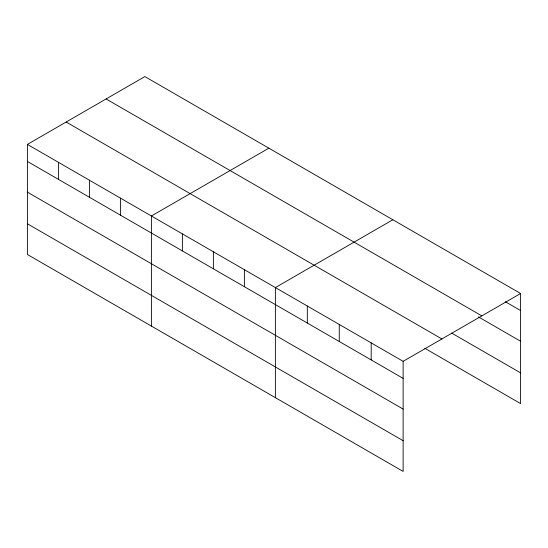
<?xml version="1.0" encoding="UTF-8"?>
<svg xmlns="http://www.w3.org/2000/svg" width="548" height="548" viewBox="0 0 548 548"><rect width="100%" height="100%" fill="white"/><g stroke="black" fill="none" stroke-linecap="round" stroke-linejoin="round"><path stroke-width="0.82" d="M27.4 144.405L403.129 361.331L403.129 471.417L27.4 254.491L27.4 144.405L144.871 76.583L520.6 293.509L520.6 403.595L424.789 348.281M268.863 148.172L151.392 215.994L151.392 326.074M392.854 219.755L275.384 287.577L275.384 397.656M403.129 361.331L520.6 293.509M505.359 301.743L520.6 310.545M106.107 98.969L481.836 315.895M478.5 316.943L520.6 341.253M451.648 333.074L520.6 372.887M66.164 122.026L441.894 338.952M27.4 161.441L403.129 378.367M27.4 192.143L403.129 409.068M27.4 223.783L403.129 440.708M371.195 342.89L371.195 359.926M339.26 324.457L339.26 341.486M307.318 306.017L307.318 323.046M244.387 269.678L244.387 286.714M213.384 251.785L213.384 268.815M182.388 233.886L182.388 250.922M120.396 198.095L120.396 215.124M89.393 180.196L89.393 197.232M58.396 162.304L58.396 179.333"/></g></svg>
